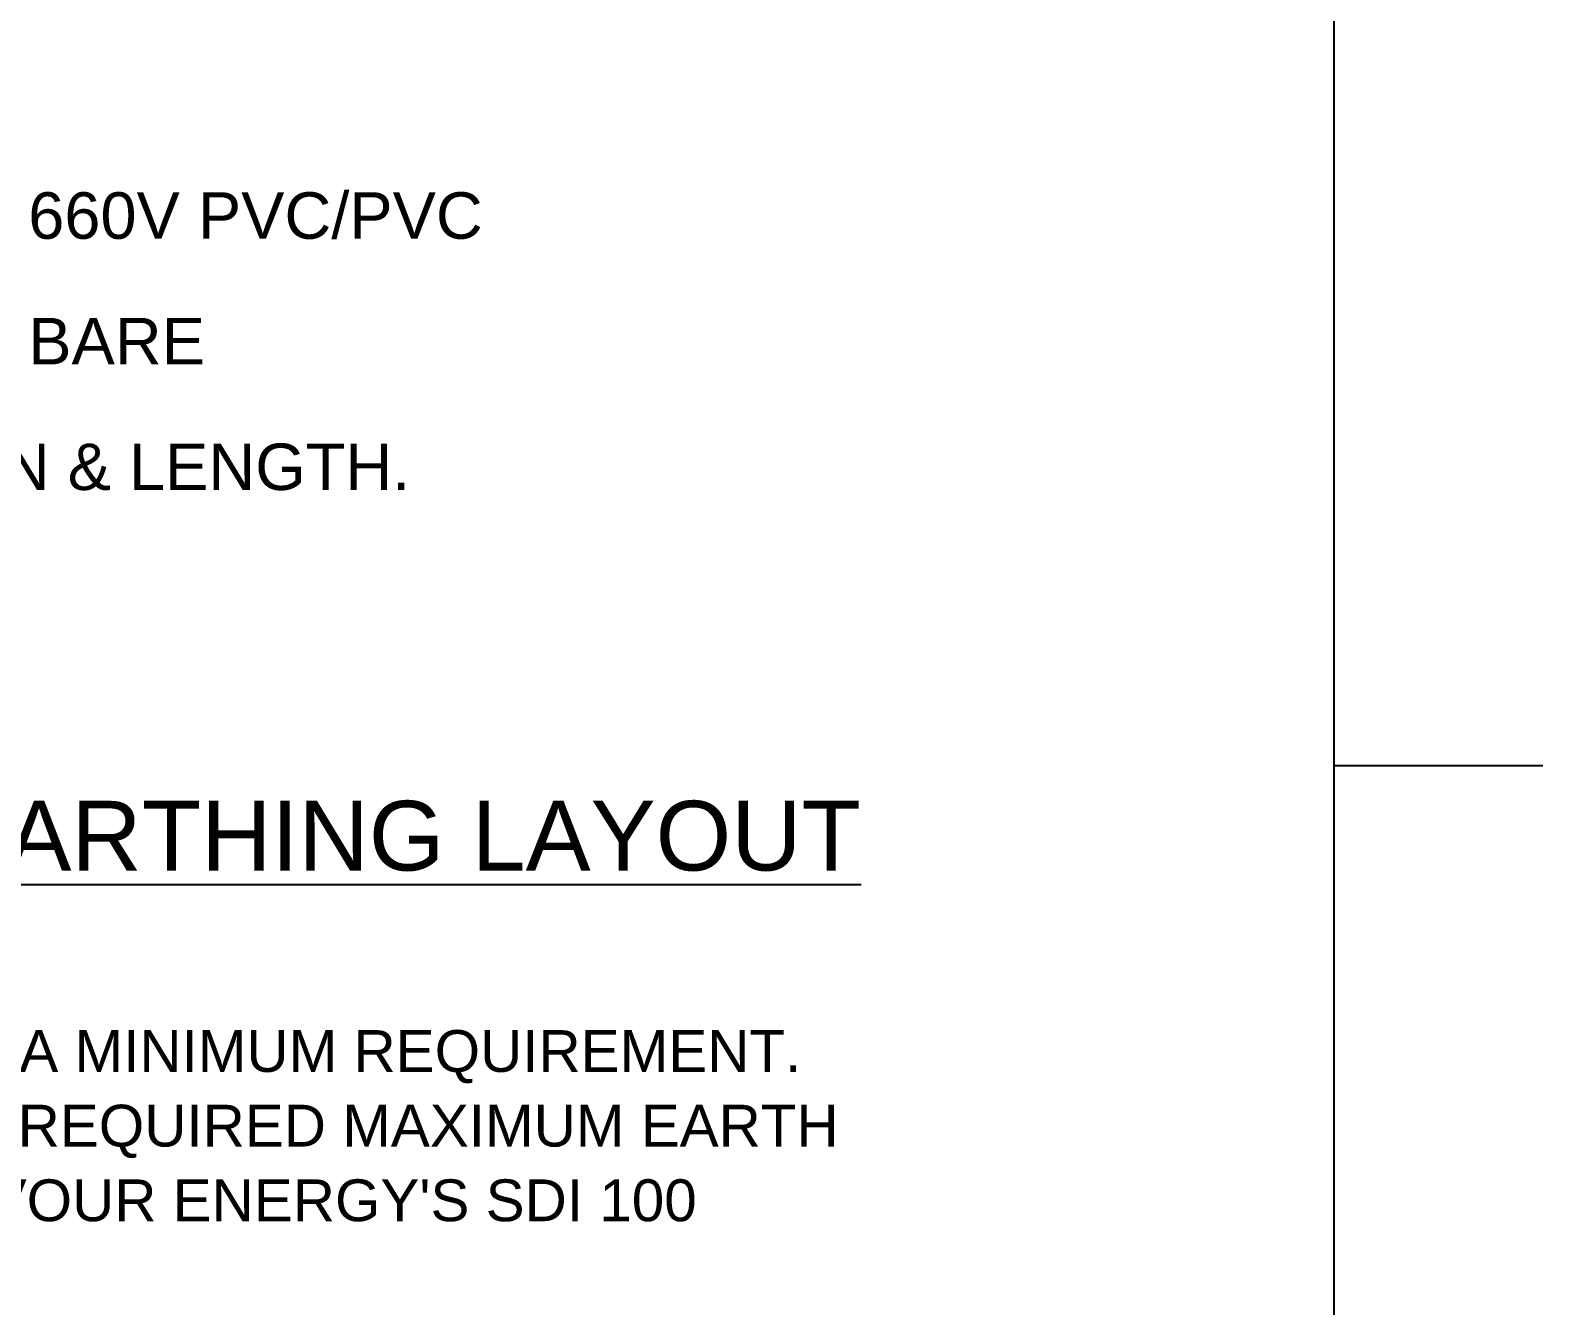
# Paper-space layout 'A1 Page 3' of a CAD drawing. Header units: metres, sheet in millimetres. Extents: x -21 to 813, y -3 to 583.
# Drawn here: x 747.7 to 812.8, y 54.7 to 109.6 of the extents above; entities that cross this region are included whole.
import ezdxf
from ezdxf.enums import TextEntityAlignment as Align

# ---------------------------------------------------------------- set-up
doc = ezdxf.new("R2010")
doc.units = ezdxf.units.M
doc.layers.get('0').update_dxf_attribs({"color": 6})
doc.layers.add('Notes', color=7, linetype='Continuous')
doc.layers.add('SupportsUG_SP_EXT', color=7, linetype='Continuous')
doc.styles.add('ARIAL', font='arial.ttf', dxfattribs={"height": 2})
doc.styles.add('iecISOCP', font='isocp.shx')
doc.styles.get("Standard").update_dxf_attribs({"font": 'arial.ttf'})

# ---------------------------------------------------------------- blocks, each defined once
blk = doc.blocks.new('A1_FRAME_TITLE')
at = {"layer": 'Notes', "color": 3, "linetype": 'Continuous'}
blk.add_line((824.367, 5.973), (824.367, 574.394), dxfattribs=at)
at = {"layer": 'Notes', "linetype": 'Continuous'}
blk.add_line((824.367, 77.933), (833.352, 77.933), dxfattribs=at)
blk.add_attdef('DRAFT_NUM', (29.903, 23.294), '', height=2.5, rotation=90)
at = {"layer": 'Notes', "color": 7, "style": 'iecISOCP', "flags": 8}
blk.add_attdef('VERSION_NO', text='', height=2.5, rotation=90, dxfattribs=at).set_placement((302.037, 43.812), align=Align.MIDDLE_CENTER)
at = {"layer": 'Notes', "color": 7, "style": 'iecISOCP'}
for tag, p in [('CAP_NO', (513.188, 43.457)), ('IE_NUM', (513.05, 37.81)), ('REF_No_1', (335.241, 32.31)), ('REF_1', (362.523, 32.31)), ('HV_SWITCH', (513.463, 32.163)), ('GEN_WO', (441.708, 31.763)), ('REF_No_2', (335.241, 26.31)), ('REF_2', (362.523, 26.31)), ('OH_WO', (441.708, 25.812)), ('UBD_REF', (513.05, 25.828)), ('REF_No_3', (335.241, 20.31)), ('REF_3', (362.523, 20.31)), ('UG_WO', (441.708, 20.052)), ('GIS_MAP_No', (513.05, 20.043)), ('REF_No_4', (335.241, 14.31)), ('REF_4', (362.523, 14.31)), ('SUB_WO', (441.708, 13.812)), ('HV_OP_DIAG', (513.326, 14.199)), ('LGA', (512.945, 7.777))]:
    blk.add_attdef(tag, p, '', height=2.5, dxfattribs=at)
at = {"layer": 'Notes', "style": 'iecISOCP'}
for tag, p in [('T1', (684.374, 39.465)), ('T2', (684.374, 34.346)), ('T3', (684.374, 28.92)), ('T4', (684.374, 23.657)), ('T5', (684.374, 18.231)), ('T6', (684.374, 12.969))]:
    blk.add_attdef(tag, text='', height=3.5, dxfattribs=at).set_placement(p, align=Align.CENTER)
at = {"layer": 'Notes', "color": 7, "style": 'iecISOCP'}
for tag, p in [('scale', (567.756, 33.269)), ('DRAWN', (567.756, 24.931)), ('DATE', (567.756, 16.88)), ('DESIGN', (605.617, 9.155)), ('CHD', (567.756, 8.372))]:
    blk.add_attdef(tag, text='', height=2.5, dxfattribs=at).set_placement(p, align=Align.CENTER)
at = {"layer": 'Notes', "color": 4, "style": 'iecISOCP'}
blk.add_attdef('NUM', text='', height=7, dxfattribs=at).set_placement((792.367, 20.118), align=Align.MIDDLE_CENTER)
at = {"layer": 'Notes', "color": 1, "style": 'iecISOCP'}
blk.add_attdef('REV', text='', height=5, dxfattribs=at).set_placement((820.054, 17.095), align=Align.CENTER)
at = {"layer": 'Notes', "color": 7, "style": 'iecISOCP'}
for tag, p in [('NS', (790.712, 8.119)), ('SHTS', (805.412, 8.119))]:
    blk.add_attdef(tag, text='', height=2.5, dxfattribs=at).set_placement(p, align=Align.MIDDLE)
at = {"layer": 'Notes', "style": 'iecISOCP'}
blk.add_attdef('ExportID', (9.082, 2.39), '', height=2.5, dxfattribs=at)
at = {"layer": 'Notes', "style": 'iecISOCP', "flags": 1}
for tag, p in [('ProjectType', (14.175, -26.797)), ('ProjectNumber', (23.56, -26.818)), ('DrawingNumber', (35.514, -26.803)), ('ProjectDescription', (47.564, -26.825)), ('ExportDate', (60.284, -26.789)), ('ExportUserName', (69.155, -26.8)), ('DesignerCompanyName', (81.484, -26.793)), ('ExportAreaOfInterest', (97.1, -26.813)), ('GIS_SUCCESS', (111.997, -26.78)), ('CAD_SUCCESS', (121.789, -26.783)), ('DEPOTCODE', (132.106, -26.877)), ('ExportCategories', (140.083, -26.797)), ('Comments', (154.385, -26.883))]:
    blk.add_attdef(tag, p, '', height=1, dxfattribs=at)

psp = doc.layouts.new('A1 Page 3')

# ---------------------------------------------------------------- block references
at = {"layer": 'SupportsUG_SP_EXT'}
psp.add_blockref('A1_FRAME_TITLE', (-20.549, 0), dxfattribs=at)

# ---------------------------------------------------------------- texts
at = {"layer": 'Notes', "color": 7, "style": 'ARIAL'}
for s, p in [('CABLE CU. ANNEALED 19/2.14 660V PVC/PVC', (706.153, 100.611)), ('CABLE CU. ANNEALED 19/2.14 BARE', (706.153, 95.203)), ('EARTH ELECTRODE LOCATION & LENGTH.', (706.153, 89.796))]:
    psp.add_text(s, height=2, dxfattribs=at).set_placement(p)
at = {"layer": 'Notes', "style": 'ARIAL'}
psp.add_text('%%UHV UGOH POLE 940443 COMMON EARTHING LAYOUT', height=3, dxfattribs=at).set_placement((729.202, 72.517), align=Align.BOTTOM_CENTER)
at = {"layer": 'Notes', "color": 7, "style": 'ARIAL'}
for s, p in [('THIS EARTHING DIAGRAM IS A GUIDE ONLY AND SHOWS A MINIMUM REQUIREMENT. ', (729.202, 65.648)), ('ADDITIONAL EARTHING MAY BE REQUIRED TO MEET THE REQUIRED MAXIMUM EARTH', (729.202, 62.435)), ("RESISTANCE MEASUREMENTS AS STATED IN ENDEAVOUR ENERGY'S SDI 100  ", (729.202, 59.222))]:
    psp.add_text(s, height=1.8, dxfattribs=at).set_placement(p, align=Align.MIDDLE_CENTER)

doc.saveas('drawing.dxf')
